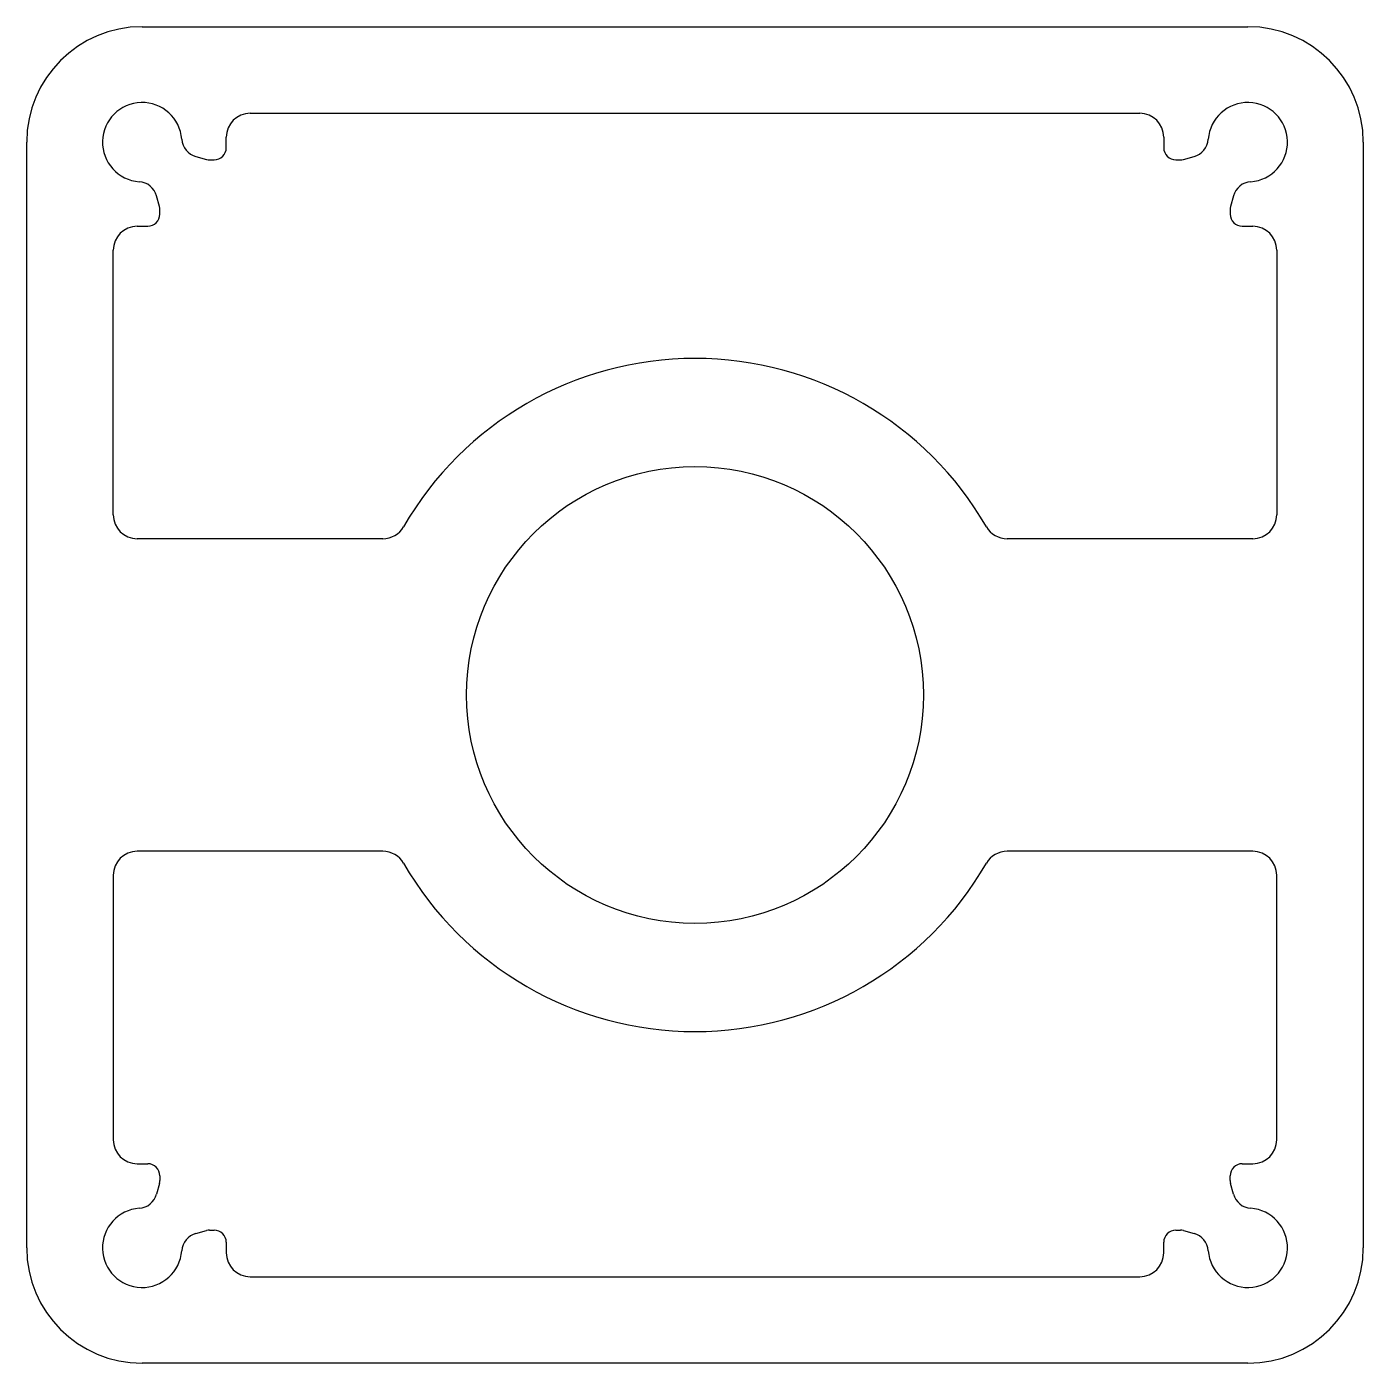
# Model space of a CAD drawing. Extents: x 586 to 641.6, y 392.9 to 448.5.
import ezdxf

# ---------------------------------------------------------------- set-up
doc = ezdxf.new("R2010")
doc.units = 0
doc.layers.get('0').update_dxf_attribs({"linetype": 'CONTINUOUS'})

msp = doc.modelspace()

# ---------------------------------------------------------------- linework, layer by layer
for p, q in [((590.829, 448.468), (613.829, 448.468)), ((613.829, 448.468), (636.829, 448.468)), ((595.329, 444.868), (613.829, 444.868)), ((613.829, 444.868), (632.329, 444.868)), ((594.329, 443.432), (594.329, 443.868)), ((633.329, 443.868), (633.329, 443.432)), ((586.029, 420.668), (586.029, 443.668)), ((641.629, 443.668), (641.629, 420.668)), ((593.066, 443.068), (593.509, 442.949)), ((593.639, 442.932), (593.829, 442.932)), ((633.829, 442.932), (634.019, 442.932)), ((634.149, 442.949), (634.592, 443.068)), ((591.547, 440.987), (591.428, 441.431)), ((636.23, 441.431), (636.111, 440.987)), ((591.564, 440.668), (591.564, 440.858)), ((636.094, 440.858), (636.094, 440.668)), ((590.629, 440.168), (591.064, 440.168)), ((636.594, 440.168), (637.029, 440.168)), ((589.629, 428.168), (589.629, 439.168)), ((638.029, 439.168), (638.029, 428.168)), ((600.839, 427.168), (590.629, 427.168)), ((637.029, 427.168), (626.819, 427.168)), ((586.029, 397.668), (586.029, 420.668)), ((641.629, 420.668), (641.629, 397.668)), ((600.839, 414.168), (590.629, 414.168)), ((637.029, 414.168), (626.819, 414.168)), ((589.629, 413.168), (589.629, 402.168)), ((638.029, 402.168), (638.029, 413.168)), ((590.629, 401.168), (591.064, 401.168)), ((636.594, 401.168), (637.029, 401.168)), ((591.547, 400.348), (591.428, 399.904)), ((591.564, 400.668), (591.564, 400.477)), ((636.094, 400.477), (636.094, 400.668)), ((636.23, 399.904), (636.111, 400.348)), ((593.066, 398.267), (593.509, 398.386)), ((593.639, 398.403), (593.829, 398.403)), ((633.829, 398.403), (634.019, 398.403)), ((634.149, 398.386), (634.592, 398.267)), ((594.329, 397.903), (594.329, 397.468)), ((633.329, 397.468), (633.329, 397.903)), ((595.329, 396.468), (613.829, 396.468)), ((613.829, 396.468), (632.329, 396.468)), ((613.829, 392.868), (590.829, 392.868)), ((636.829, 392.868), (613.829, 392.868))]:
    msp.add_line(p, q)
msp.add_circle((613.829, 420.668), 9.5)
for centre, radius, start, end in [((590.829, 443.668), 4.8, 90, 180), ((636.829, 443.668), 4.8, 360, 90), ((590.829, 443.668), 1.65, 4.0583, 265.9417), ((595.329, 443.868), 1, 90, 180), ((632.329, 443.868), 1, 0, 90), ((636.829, 443.668), 1.65, 274.0583, 175.9417), ((593.273, 443.841), 0.8, 184.0583, 255), ((634.385, 443.841), 0.8, 285, 355.9417), ((593.829, 443.432), 0.5, 270, 0), ((633.829, 443.432), 0.5, 180, 270), ((593.639, 443.432), 0.5, 255, 270), ((634.019, 443.432), 0.5, 270, 285), ((590.656, 441.224), 0.8, 15, 85.9417), ((637.002, 441.224), 0.8, 94.0583, 165), ((591.064, 440.858), 0.5, 360, 15), ((636.594, 440.858), 0.5, 165, 180), ((591.064, 440.668), 0.5, 270, 0), ((636.594, 440.668), 0.5, 180, 270), ((590.629, 439.168), 1, 90, 180), ((637.029, 439.168), 1, 0, 90), ((613.829, 420.668), 14, 30, 150), ((590.629, 428.168), 1, 180, 270), ((637.029, 428.168), 1, 270, 0), ((600.839, 428.168), 1, 270, 330), ((626.819, 428.168), 1, 210, 270), ((590.629, 413.168), 1, 90, 180), ((600.839, 413.168), 1, 30, 90), ((613.829, 420.668), 14, 210, 330), ((626.819, 413.168), 1, 90, 150), ((637.029, 413.168), 1, 0, 90), ((590.629, 402.168), 1, 180, 270), ((637.029, 402.168), 1, 270, 0), ((591.064, 400.668), 0.5, 0, 90), ((636.594, 400.668), 0.5, 90, 180), ((591.064, 400.477), 0.5, 345, 360), ((636.594, 400.477), 0.5, 180, 195), ((590.656, 400.111), 0.8, 274.0583, 345), ((637.002, 400.111), 0.8, 195, 265.9417), ((590.829, 397.668), 1.65, 94.0583, 355.9417), ((636.829, 397.668), 1.65, 184.0583, 85.9417), ((593.273, 397.494), 0.8, 105, 175.9417), ((593.639, 397.903), 0.5, 90, 105), ((593.829, 397.903), 0.5, 0, 90), ((633.829, 397.903), 0.5, 90, 180), ((634.019, 397.903), 0.5, 75, 90), ((634.385, 397.494), 0.8, 4.0583, 75), ((590.829, 397.668), 4.8, 180, 270), ((636.829, 397.668), 4.8, 270, 0), ((595.329, 397.468), 1, 180, 270), ((632.329, 397.468), 1, 270, 0)]:
    msp.add_arc(centre, radius, start, end)

doc.saveas('drawing.dxf')
